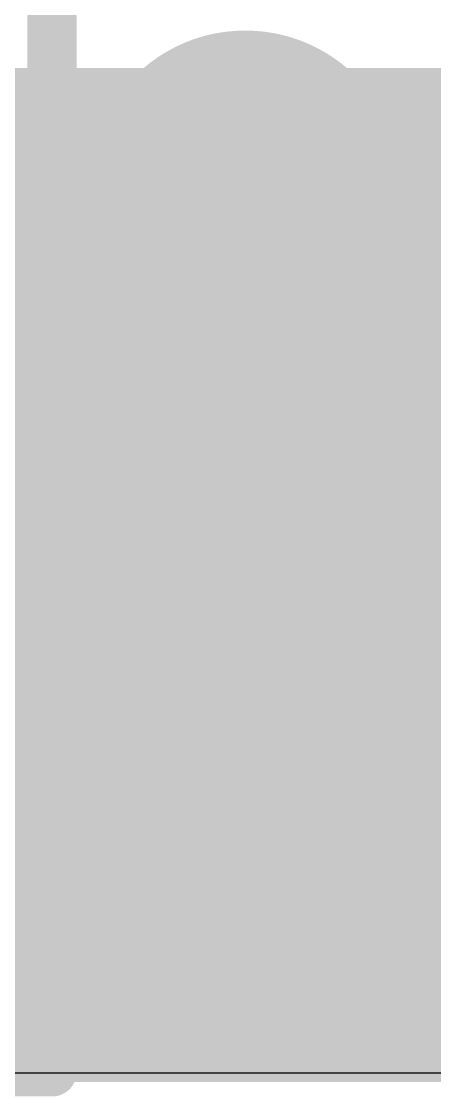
# Model space of a CAD drawing. Header units: inches. Extents: x -4 to 5258, y -4 to 5281.
# Drawn here: x 89.697 to 90.757, y 74.534 to 77.294 of the extents above; entities that cross this region are included whole.
import ezdxf

# ---------------------------------------------------------------- set-up
doc = ezdxf.new("R2010")
doc.units = ezdxf.units.IN
for name, color, linetype in [('Bottom Layer', 5, 'Continuous'), ('Bottom Solder', 6, 'Continuous'), ('Drill Drawing', 1, 'Continuous'), ('Layer 1', 16, 'Continuous'), ('Layer 2', 76, 'Continuous'), ('Top Layer', 1, 'Continuous'), ('Top Overlay', 2, 'Continuous'), ('Top Solder', 216, 'Continuous'), ('Via Holes', 16, 'Continuous')]:
    doc.layers.add(name, color=color, linetype=linetype)

# ---------------------------------------------------------------- blocks, each defined once
blk = doc.blocks.new('RES_2010_53')
at = {"layer": 'Top Solder'}
blk.add_hatch(color=216, dxfattribs=at).paths.add_polyline_path([(-2.9016, 1.5016), (-1.7984, 1.5016), (-1.7984, -1.5016), (-2.9016, -1.5016)])
at = {"layer": 'Top Overlay'}
for points in [[(-2.921, 1.524, 0.127, 0.127, 0), (-2.921, -1.524, 0.127, 0.127, 0)], [(2.921, -1.524, 0.127, 0.127, 0), (-2.921, -1.524, 0.127, 0.127, 0)]]:
    blk.add_lwpolyline(points, format="xyseb", dxfattribs=at)
blk.add_lwpolyline([(-2.9527, -1.524, 0.0635, 0.0635, 1), (-2.8893, -1.524, 0.0635, 0.0635, 1)], format="xyseb", close=True, dxfattribs=at)
blk.add_lwpolyline([(-2.9527, -1.524, 0.0635, 0.0635, 1), (-2.8893, -1.524, 0.0635, 0.0635, 1)], format="xyseb", close=True, dxfattribs=at)

msp = doc.modelspace()

# ---------------------------------------------------------------- hatches: boundary and pattern name
at = {"layer": 'Bottom Layer'}
h = msp.add_hatch(color=5, dxfattribs=at)
edge = h.paths.add_edge_path()
edge.add_arc((90.2713, 76.8688), 0.3, 0, 360)
h = msp.add_hatch(color=5, dxfattribs=at)
edge = h.paths.add_edge_path()
edge.add_arc((90.2713, 76.0052), 0.3, 0, 360)
h = msp.add_hatch(color=5, dxfattribs=at)
edge = h.paths.add_edge_path()
edge.add_arc((90.2713, 75.1416), 0.3, 0, 360)
at = {"layer": 'Bottom Solder'}
h = msp.add_hatch(color=6, dxfattribs=at)
edge = h.paths.add_edge_path()
edge.add_arc((90.2713, 76.8688), 0.4016, 0, 360)
h = msp.add_hatch(color=6, dxfattribs=at)
edge = h.paths.add_edge_path()
edge.add_arc((90.2713, 76.0052), 0.4016, 0, 360)
h = msp.add_hatch(color=6, dxfattribs=at)
edge = h.paths.add_edge_path()
edge.add_arc((90.2713, 75.1416), 0.4016, 0, 360)
at = {"layer": 'Layer 1'}
h = msp.add_hatch(color=16, dxfattribs=at)
edge = h.paths.add_edge_path()
edge.add_arc((90.2713, 76.8688), 0.3, 0, 360)
h = msp.add_hatch(color=16, dxfattribs=at)
edge = h.paths.add_edge_path()
edge.add_arc((90.2713, 76.0052), 0.3, 0, 360)
h = msp.add_hatch(color=16, dxfattribs=at)
edge = h.paths.add_edge_path()
edge.add_arc((90.2713, 75.1416), 0.3, 0, 360)
at = {"layer": 'Layer 2'}
h = msp.add_hatch(color=76, dxfattribs=at)
edge = h.paths.add_edge_path()
edge.add_arc((90.2713, 76.8688), 0.3, 0, 360)
h = msp.add_hatch(color=76, dxfattribs=at)
edge = h.paths.add_edge_path()
edge.add_arc((90.2713, 76.0052), 0.3, 0, 360)
h = msp.add_hatch(color=76, dxfattribs=at)
edge = h.paths.add_edge_path()
edge.add_arc((90.2713, 75.1416), 0.3, 0, 360)
at = {"layer": 'Top Layer'}
msp.add_hatch(color=1, dxfattribs=at).paths.add_polyline_path([(85.6393, 74.5719), (90.8656, 74.5719), (90.8656, 77.1747), (85.6393, 77.1747)])
h = msp.add_hatch(color=1, dxfattribs=at)
edge = h.paths.add_edge_path()
edge.add_arc((90.2713, 76.8688), 0.3, 0, 360)
h = msp.add_hatch(color=1, dxfattribs=at)
edge = h.paths.add_edge_path()
edge.add_arc((90.2713, 76.0052), 0.3, 0, 360)
h = msp.add_hatch(color=1, dxfattribs=at)
edge = h.paths.add_edge_path()
edge.add_arc((90.2713, 75.1416), 0.3, 0, 360)
at = {"layer": 'Top Solder'}
h = msp.add_hatch(color=216, dxfattribs=at)
edge = h.paths.add_edge_path()
edge.add_arc((90.2713, 76.8688), 0.4016, 0, 360)
h = msp.add_hatch(color=216, dxfattribs=at)
edge = h.paths.add_edge_path()
edge.add_arc((90.2713, 76.0052), 0.4016, 0, 360)
h = msp.add_hatch(color=216, dxfattribs=at)
edge = h.paths.add_edge_path()
edge.add_arc((90.2713, 75.1416), 0.4016, 0, 360)
at = {"layer": 'Via Holes'}
h = msp.add_hatch(color=7, dxfattribs=at)
edge = h.paths.add_edge_path()
edge.add_arc((90.2713, 76.8688), 0.15, 0, 360)
h = msp.add_hatch(color=7, dxfattribs=at)
edge = h.paths.add_edge_path()
edge.add_arc((90.2713, 76.0052), 0.15, 0, 360)
h = msp.add_hatch(color=7, dxfattribs=at)
edge = h.paths.add_edge_path()
edge.add_arc((90.2713, 75.1416), 0.15, 0, 360)

# ---------------------------------------------------------------- linework, layer by layer
at = {"layer": 'Drill Drawing'}
for points in [[(90.1443, 76.9958, 0.0508, 0.0508, 0), (90.1443, 77.1228, 0.0508, 0.0508, 0)], [(90.1443, 77.1228, 0.0508, 0.0508, 0), (90.3983, 77.1228, 0.0508, 0.0508, 0)], [(90.3983, 76.9958, 0.0508, 0.0508, 0), (90.3983, 77.1228, 0.0508, 0.0508, 0)], [(90.1951, 76.945, 0.0508, 0.0508, 0), (90.1951, 77.0212, 0.0508, 0.0508, 0)], [(90.1951, 77.0212, 0.0508, 0.0508, 0), (90.3475, 77.0212, 0.0508, 0.0508, 0)], [(90.3475, 76.945, 0.0508, 0.0508, 0), (90.3475, 77.0212, 0.0508, 0.0508, 0)], [(90.0173, 76.7418, 0.0508, 0.0508, 0), (90.0173, 76.9958, 0.0508, 0.0508, 0)], [(90.0173, 76.9958, 0.0508, 0.0508, 0), (90.1443, 76.9958, 0.0508, 0.0508, 0)], [(90.3983, 76.9958, 0.0508, 0.0508, 0), (90.5253, 76.9958, 0.0508, 0.0508, 0)], [(90.5253, 76.7418, 0.0508, 0.0508, 0), (90.5253, 76.9958, 0.0508, 0.0508, 0)], [(90.1189, 76.7926, 0.0508, 0.0508, 0), (90.1189, 76.945, 0.0508, 0.0508, 0)], [(90.1189, 76.945, 0.0508, 0.0508, 0), (90.1951, 76.945, 0.0508, 0.0508, 0)], [(90.3475, 76.945, 0.0508, 0.0508, 0), (90.4237, 76.945, 0.0508, 0.0508, 0)], [(90.4237, 76.7926, 0.0508, 0.0508, 0), (90.4237, 76.945, 0.0508, 0.0508, 0)], [(90.1189, 76.7926, 0.0508, 0.0508, 0), (90.1951, 76.7926, 0.0508, 0.0508, 0)], [(90.1951, 76.7164, 0.0508, 0.0508, 0), (90.1951, 76.7926, 0.0508, 0.0508, 0)], [(90.3475, 76.7926, 0.0508, 0.0508, 0), (90.4237, 76.7926, 0.0508, 0.0508, 0)], [(90.3475, 76.7164, 0.0508, 0.0508, 0), (90.3475, 76.7926, 0.0508, 0.0508, 0)], [(90.0173, 76.7418, 0.0508, 0.0508, 0), (90.1443, 76.7418, 0.0508, 0.0508, 0)], [(90.1443, 76.6148, 0.0508, 0.0508, 0), (90.1443, 76.7418, 0.0508, 0.0508, 0)], [(90.1951, 76.7164, 0.0508, 0.0508, 0), (90.3475, 76.7164, 0.0508, 0.0508, 0)], [(90.3983, 76.7418, 0.0508, 0.0508, 0), (90.5253, 76.7418, 0.0508, 0.0508, 0)], [(90.3983, 76.6148, 0.0508, 0.0508, 0), (90.3983, 76.7418, 0.0508, 0.0508, 0)], [(90.1443, 76.6148, 0.0508, 0.0508, 0), (90.3983, 76.6148, 0.0508, 0.0508, 0)], [(90.1443, 76.1322, 0.0508, 0.0508, 0), (90.1443, 76.2592, 0.0508, 0.0508, 0)], [(90.1443, 76.2592, 0.0508, 0.0508, 0), (90.3983, 76.2592, 0.0508, 0.0508, 0)], [(90.3983, 76.1322, 0.0508, 0.0508, 0), (90.3983, 76.2592, 0.0508, 0.0508, 0)], [(90.1951, 76.0814, 0.0508, 0.0508, 0), (90.1951, 76.1576, 0.0508, 0.0508, 0)], [(90.1951, 76.1576, 0.0508, 0.0508, 0), (90.3475, 76.1576, 0.0508, 0.0508, 0)], [(90.3475, 76.0814, 0.0508, 0.0508, 0), (90.3475, 76.1576, 0.0508, 0.0508, 0)], [(90.0173, 75.8782, 0.0508, 0.0508, 0), (90.0173, 76.1322, 0.0508, 0.0508, 0)], [(90.0173, 76.1322, 0.0508, 0.0508, 0), (90.1443, 76.1322, 0.0508, 0.0508, 0)], [(90.3983, 76.1322, 0.0508, 0.0508, 0), (90.5253, 76.1322, 0.0508, 0.0508, 0)], [(90.5253, 75.8782, 0.0508, 0.0508, 0), (90.5253, 76.1322, 0.0508, 0.0508, 0)], [(90.1189, 75.929, 0.0508, 0.0508, 0), (90.1189, 76.0814, 0.0508, 0.0508, 0)], [(90.1189, 76.0814, 0.0508, 0.0508, 0), (90.1951, 76.0814, 0.0508, 0.0508, 0)], [(90.3475, 76.0814, 0.0508, 0.0508, 0), (90.4237, 76.0814, 0.0508, 0.0508, 0)], [(90.4237, 75.929, 0.0508, 0.0508, 0), (90.4237, 76.0814, 0.0508, 0.0508, 0)], [(90.1189, 75.929, 0.0508, 0.0508, 0), (90.1951, 75.929, 0.0508, 0.0508, 0)], [(90.1951, 75.8528, 0.0508, 0.0508, 0), (90.1951, 75.929, 0.0508, 0.0508, 0)], [(90.3475, 75.929, 0.0508, 0.0508, 0), (90.4237, 75.929, 0.0508, 0.0508, 0)], [(90.3475, 75.8528, 0.0508, 0.0508, 0), (90.3475, 75.929, 0.0508, 0.0508, 0)], [(90.0173, 75.8782, 0.0508, 0.0508, 0), (90.1443, 75.8782, 0.0508, 0.0508, 0)], [(90.1443, 75.7512, 0.0508, 0.0508, 0), (90.1443, 75.8782, 0.0508, 0.0508, 0)], [(90.3983, 75.8782, 0.0508, 0.0508, 0), (90.5253, 75.8782, 0.0508, 0.0508, 0)], [(90.3983, 75.7512, 0.0508, 0.0508, 0), (90.3983, 75.8782, 0.0508, 0.0508, 0)], [(90.1951, 75.8528, 0.0508, 0.0508, 0), (90.3475, 75.8528, 0.0508, 0.0508, 0)], [(90.1443, 75.7512, 0.0508, 0.0508, 0), (90.3983, 75.7512, 0.0508, 0.0508, 0)], [(90.1443, 75.2686, 0.0508, 0.0508, 0), (90.1443, 75.3956, 0.0508, 0.0508, 0)], [(90.1443, 75.3956, 0.0508, 0.0508, 0), (90.3983, 75.3956, 0.0508, 0.0508, 0)], [(90.3983, 75.2686, 0.0508, 0.0508, 0), (90.3983, 75.3956, 0.0508, 0.0508, 0)], [(90.1951, 75.2178, 0.0508, 0.0508, 0), (90.1951, 75.294, 0.0508, 0.0508, 0)], [(90.1951, 75.294, 0.0508, 0.0508, 0), (90.3475, 75.294, 0.0508, 0.0508, 0)], [(90.3475, 75.2178, 0.0508, 0.0508, 0), (90.3475, 75.294, 0.0508, 0.0508, 0)], [(90.0173, 75.0146, 0.0508, 0.0508, 0), (90.0173, 75.2686, 0.0508, 0.0508, 0)], [(90.0173, 75.2686, 0.0508, 0.0508, 0), (90.1443, 75.2686, 0.0508, 0.0508, 0)], [(90.3983, 75.2686, 0.0508, 0.0508, 0), (90.5253, 75.2686, 0.0508, 0.0508, 0)], [(90.5253, 75.0146, 0.0508, 0.0508, 0), (90.5253, 75.2686, 0.0508, 0.0508, 0)], [(90.1189, 75.0654, 0.0508, 0.0508, 0), (90.1189, 75.2178, 0.0508, 0.0508, 0)], [(90.1189, 75.2178, 0.0508, 0.0508, 0), (90.1951, 75.2178, 0.0508, 0.0508, 0)], [(90.3475, 75.2178, 0.0508, 0.0508, 0), (90.4237, 75.2178, 0.0508, 0.0508, 0)], [(90.4237, 75.0654, 0.0508, 0.0508, 0), (90.4237, 75.2178, 0.0508, 0.0508, 0)], [(90.1189, 75.0654, 0.0508, 0.0508, 0), (90.1951, 75.0654, 0.0508, 0.0508, 0)], [(90.1951, 74.9892, 0.0508, 0.0508, 0), (90.1951, 75.0654, 0.0508, 0.0508, 0)], [(90.3475, 75.0654, 0.0508, 0.0508, 0), (90.4237, 75.0654, 0.0508, 0.0508, 0)], [(90.3475, 74.9892, 0.0508, 0.0508, 0), (90.3475, 75.0654, 0.0508, 0.0508, 0)], [(90.0173, 75.0146, 0.0508, 0.0508, 0), (90.1443, 75.0146, 0.0508, 0.0508, 0)], [(90.1443, 74.8876, 0.0508, 0.0508, 0), (90.1443, 75.0146, 0.0508, 0.0508, 0)], [(90.3983, 75.0146, 0.0508, 0.0508, 0), (90.5253, 75.0146, 0.0508, 0.0508, 0)], [(90.3983, 74.8876, 0.0508, 0.0508, 0), (90.3983, 75.0146, 0.0508, 0.0508, 0)], [(90.1951, 74.9892, 0.0508, 0.0508, 0), (90.3475, 74.9892, 0.0508, 0.0508, 0)], [(90.1443, 74.8876, 0.0508, 0.0508, 0), (90.3983, 74.8876, 0.0508, 0.0508, 0)]]:
    msp.add_lwpolyline(points, format="xyseb", dxfattribs=at)
for points in [[(90.1316, 77.1228, 0.0254, 0.0254, 1), (90.157, 77.1228, 0.0254, 0.0254, 1)], [(90.1316, 77.1228, 0.0254, 0.0254, 1), (90.157, 77.1228, 0.0254, 0.0254, 1)], [(90.3856, 77.1228, 0.0254, 0.0254, 1), (90.411, 77.1228, 0.0254, 0.0254, 1)], [(90.3856, 77.1228, 0.0254, 0.0254, 1), (90.411, 77.1228, 0.0254, 0.0254, 1)], [(90.1824, 77.0212, 0.0254, 0.0254, 1), (90.2078, 77.0212, 0.0254, 0.0254, 1)], [(90.1824, 77.0212, 0.0254, 0.0254, 1), (90.2078, 77.0212, 0.0254, 0.0254, 1)], [(90.3348, 77.0212, 0.0254, 0.0254, 1), (90.3602, 77.0212, 0.0254, 0.0254, 1)], [(90.3348, 77.0212, 0.0254, 0.0254, 1), (90.3602, 77.0212, 0.0254, 0.0254, 1)], [(90.0046, 76.9958, 0.0254, 0.0254, 1), (90.03, 76.9958, 0.0254, 0.0254, 1)], [(90.0046, 76.9958, 0.0254, 0.0254, 1), (90.03, 76.9958, 0.0254, 0.0254, 1)], [(90.1316, 76.9958, 0.0254, 0.0254, 1), (90.157, 76.9958, 0.0254, 0.0254, 1)], [(90.1316, 76.9958, 0.0254, 0.0254, 1), (90.157, 76.9958, 0.0254, 0.0254, 1)], [(90.3856, 76.9958, 0.0254, 0.0254, 1), (90.411, 76.9958, 0.0254, 0.0254, 1)], [(90.3856, 76.9958, 0.0254, 0.0254, 1), (90.411, 76.9958, 0.0254, 0.0254, 1)], [(90.5126, 76.9958, 0.0254, 0.0254, 1), (90.538, 76.9958, 0.0254, 0.0254, 1)], [(90.5126, 76.9958, 0.0254, 0.0254, 1), (90.538, 76.9958, 0.0254, 0.0254, 1)], [(90.1062, 76.945, 0.0254, 0.0254, 1), (90.1316, 76.945, 0.0254, 0.0254, 1)], [(90.1062, 76.945, 0.0254, 0.0254, 1), (90.1316, 76.945, 0.0254, 0.0254, 1)], [(90.1824, 76.945, 0.0254, 0.0254, 1), (90.2078, 76.945, 0.0254, 0.0254, 1)], [(90.1824, 76.945, 0.0254, 0.0254, 1), (90.2078, 76.945, 0.0254, 0.0254, 1)], [(90.3348, 76.945, 0.0254, 0.0254, 1), (90.3602, 76.945, 0.0254, 0.0254, 1)], [(90.3348, 76.945, 0.0254, 0.0254, 1), (90.3602, 76.945, 0.0254, 0.0254, 1)], [(90.411, 76.945, 0.0254, 0.0254, 1), (90.4364, 76.945, 0.0254, 0.0254, 1)], [(90.411, 76.945, 0.0254, 0.0254, 1), (90.4364, 76.945, 0.0254, 0.0254, 1)], [(90.1062, 76.7926, 0.0254, 0.0254, 1), (90.1316, 76.7926, 0.0254, 0.0254, 1)], [(90.1062, 76.7926, 0.0254, 0.0254, 1), (90.1316, 76.7926, 0.0254, 0.0254, 1)], [(90.1824, 76.7926, 0.0254, 0.0254, 1), (90.2078, 76.7926, 0.0254, 0.0254, 1)], [(90.1824, 76.7926, 0.0254, 0.0254, 1), (90.2078, 76.7926, 0.0254, 0.0254, 1)], [(90.3348, 76.7926, 0.0254, 0.0254, 1), (90.3602, 76.7926, 0.0254, 0.0254, 1)], [(90.3348, 76.7926, 0.0254, 0.0254, 1), (90.3602, 76.7926, 0.0254, 0.0254, 1)], [(90.411, 76.7926, 0.0254, 0.0254, 1), (90.4364, 76.7926, 0.0254, 0.0254, 1)], [(90.411, 76.7926, 0.0254, 0.0254, 1), (90.4364, 76.7926, 0.0254, 0.0254, 1)], [(90.0046, 76.7418, 0.0254, 0.0254, 1), (90.03, 76.7418, 0.0254, 0.0254, 1)], [(90.0046, 76.7418, 0.0254, 0.0254, 1), (90.03, 76.7418, 0.0254, 0.0254, 1)], [(90.1316, 76.7418, 0.0254, 0.0254, 1), (90.157, 76.7418, 0.0254, 0.0254, 1)], [(90.1316, 76.7418, 0.0254, 0.0254, 1), (90.157, 76.7418, 0.0254, 0.0254, 1)], [(90.1824, 76.7164, 0.0254, 0.0254, 1), (90.2078, 76.7164, 0.0254, 0.0254, 1)], [(90.1824, 76.7164, 0.0254, 0.0254, 1), (90.2078, 76.7164, 0.0254, 0.0254, 1)], [(90.3348, 76.7164, 0.0254, 0.0254, 1), (90.3602, 76.7164, 0.0254, 0.0254, 1)], [(90.3348, 76.7164, 0.0254, 0.0254, 1), (90.3602, 76.7164, 0.0254, 0.0254, 1)], [(90.3856, 76.7418, 0.0254, 0.0254, 1), (90.411, 76.7418, 0.0254, 0.0254, 1)], [(90.3856, 76.7418, 0.0254, 0.0254, 1), (90.411, 76.7418, 0.0254, 0.0254, 1)], [(90.5126, 76.7418, 0.0254, 0.0254, 1), (90.538, 76.7418, 0.0254, 0.0254, 1)], [(90.5126, 76.7418, 0.0254, 0.0254, 1), (90.538, 76.7418, 0.0254, 0.0254, 1)], [(90.1316, 76.6148, 0.0254, 0.0254, 1), (90.157, 76.6148, 0.0254, 0.0254, 1)], [(90.1316, 76.6148, 0.0254, 0.0254, 1), (90.157, 76.6148, 0.0254, 0.0254, 1)], [(90.3856, 76.6148, 0.0254, 0.0254, 1), (90.411, 76.6148, 0.0254, 0.0254, 1)], [(90.3856, 76.6148, 0.0254, 0.0254, 1), (90.411, 76.6148, 0.0254, 0.0254, 1)], [(90.1316, 76.2592, 0.0254, 0.0254, 1), (90.157, 76.2592, 0.0254, 0.0254, 1)], [(90.1316, 76.2592, 0.0254, 0.0254, 1), (90.157, 76.2592, 0.0254, 0.0254, 1)], [(90.3856, 76.2592, 0.0254, 0.0254, 1), (90.411, 76.2592, 0.0254, 0.0254, 1)], [(90.3856, 76.2592, 0.0254, 0.0254, 1), (90.411, 76.2592, 0.0254, 0.0254, 1)], [(90.1824, 76.1576, 0.0254, 0.0254, 1), (90.2078, 76.1576, 0.0254, 0.0254, 1)], [(90.1824, 76.1576, 0.0254, 0.0254, 1), (90.2078, 76.1576, 0.0254, 0.0254, 1)], [(90.3348, 76.1576, 0.0254, 0.0254, 1), (90.3602, 76.1576, 0.0254, 0.0254, 1)], [(90.3348, 76.1576, 0.0254, 0.0254, 1), (90.3602, 76.1576, 0.0254, 0.0254, 1)], [(90.0046, 76.1322, 0.0254, 0.0254, 1), (90.03, 76.1322, 0.0254, 0.0254, 1)], [(90.0046, 76.1322, 0.0254, 0.0254, 1), (90.03, 76.1322, 0.0254, 0.0254, 1)], [(90.1316, 76.1322, 0.0254, 0.0254, 1), (90.157, 76.1322, 0.0254, 0.0254, 1)], [(90.1316, 76.1322, 0.0254, 0.0254, 1), (90.157, 76.1322, 0.0254, 0.0254, 1)], [(90.3856, 76.1322, 0.0254, 0.0254, 1), (90.411, 76.1322, 0.0254, 0.0254, 1)], [(90.3856, 76.1322, 0.0254, 0.0254, 1), (90.411, 76.1322, 0.0254, 0.0254, 1)], [(90.5126, 76.1322, 0.0254, 0.0254, 1), (90.538, 76.1322, 0.0254, 0.0254, 1)], [(90.5126, 76.1322, 0.0254, 0.0254, 1), (90.538, 76.1322, 0.0254, 0.0254, 1)], [(90.1062, 76.0814, 0.0254, 0.0254, 1), (90.1316, 76.0814, 0.0254, 0.0254, 1)], [(90.1062, 76.0814, 0.0254, 0.0254, 1), (90.1316, 76.0814, 0.0254, 0.0254, 1)], [(90.1824, 76.0814, 0.0254, 0.0254, 1), (90.2078, 76.0814, 0.0254, 0.0254, 1)], [(90.1824, 76.0814, 0.0254, 0.0254, 1), (90.2078, 76.0814, 0.0254, 0.0254, 1)], [(90.3348, 76.0814, 0.0254, 0.0254, 1), (90.3602, 76.0814, 0.0254, 0.0254, 1)], [(90.3348, 76.0814, 0.0254, 0.0254, 1), (90.3602, 76.0814, 0.0254, 0.0254, 1)], [(90.411, 76.0814, 0.0254, 0.0254, 1), (90.4364, 76.0814, 0.0254, 0.0254, 1)], [(90.411, 76.0814, 0.0254, 0.0254, 1), (90.4364, 76.0814, 0.0254, 0.0254, 1)], [(90.1062, 75.929, 0.0254, 0.0254, 1), (90.1316, 75.929, 0.0254, 0.0254, 1)], [(90.1062, 75.929, 0.0254, 0.0254, 1), (90.1316, 75.929, 0.0254, 0.0254, 1)], [(90.1824, 75.929, 0.0254, 0.0254, 1), (90.2078, 75.929, 0.0254, 0.0254, 1)], [(90.1824, 75.929, 0.0254, 0.0254, 1), (90.2078, 75.929, 0.0254, 0.0254, 1)], [(90.3348, 75.929, 0.0254, 0.0254, 1), (90.3602, 75.929, 0.0254, 0.0254, 1)], [(90.3348, 75.929, 0.0254, 0.0254, 1), (90.3602, 75.929, 0.0254, 0.0254, 1)], [(90.411, 75.929, 0.0254, 0.0254, 1), (90.4364, 75.929, 0.0254, 0.0254, 1)], [(90.411, 75.929, 0.0254, 0.0254, 1), (90.4364, 75.929, 0.0254, 0.0254, 1)], [(90.0046, 75.8782, 0.0254, 0.0254, 1), (90.03, 75.8782, 0.0254, 0.0254, 1)], [(90.0046, 75.8782, 0.0254, 0.0254, 1), (90.03, 75.8782, 0.0254, 0.0254, 1)], [(90.1316, 75.8782, 0.0254, 0.0254, 1), (90.157, 75.8782, 0.0254, 0.0254, 1)], [(90.1316, 75.8782, 0.0254, 0.0254, 1), (90.157, 75.8782, 0.0254, 0.0254, 1)], [(90.3856, 75.8782, 0.0254, 0.0254, 1), (90.411, 75.8782, 0.0254, 0.0254, 1)], [(90.3856, 75.8782, 0.0254, 0.0254, 1), (90.411, 75.8782, 0.0254, 0.0254, 1)], [(90.5126, 75.8782, 0.0254, 0.0254, 1), (90.538, 75.8782, 0.0254, 0.0254, 1)], [(90.5126, 75.8782, 0.0254, 0.0254, 1), (90.538, 75.8782, 0.0254, 0.0254, 1)], [(90.1824, 75.8528, 0.0254, 0.0254, 1), (90.2078, 75.8528, 0.0254, 0.0254, 1)], [(90.1824, 75.8528, 0.0254, 0.0254, 1), (90.2078, 75.8528, 0.0254, 0.0254, 1)], [(90.3348, 75.8528, 0.0254, 0.0254, 1), (90.3602, 75.8528, 0.0254, 0.0254, 1)], [(90.3348, 75.8528, 0.0254, 0.0254, 1), (90.3602, 75.8528, 0.0254, 0.0254, 1)], [(90.1316, 75.7512, 0.0254, 0.0254, 1), (90.157, 75.7512, 0.0254, 0.0254, 1)], [(90.1316, 75.7512, 0.0254, 0.0254, 1), (90.157, 75.7512, 0.0254, 0.0254, 1)], [(90.3856, 75.7512, 0.0254, 0.0254, 1), (90.411, 75.7512, 0.0254, 0.0254, 1)], [(90.3856, 75.7512, 0.0254, 0.0254, 1), (90.411, 75.7512, 0.0254, 0.0254, 1)], [(90.1316, 75.3956, 0.0254, 0.0254, 1), (90.157, 75.3956, 0.0254, 0.0254, 1)], [(90.1316, 75.3956, 0.0254, 0.0254, 1), (90.157, 75.3956, 0.0254, 0.0254, 1)], [(90.3856, 75.3956, 0.0254, 0.0254, 1), (90.411, 75.3956, 0.0254, 0.0254, 1)], [(90.3856, 75.3956, 0.0254, 0.0254, 1), (90.411, 75.3956, 0.0254, 0.0254, 1)], [(90.1824, 75.294, 0.0254, 0.0254, 1), (90.2078, 75.294, 0.0254, 0.0254, 1)], [(90.1824, 75.294, 0.0254, 0.0254, 1), (90.2078, 75.294, 0.0254, 0.0254, 1)], [(90.3348, 75.294, 0.0254, 0.0254, 1), (90.3602, 75.294, 0.0254, 0.0254, 1)], [(90.3348, 75.294, 0.0254, 0.0254, 1), (90.3602, 75.294, 0.0254, 0.0254, 1)], [(90.0046, 75.2686, 0.0254, 0.0254, 1), (90.03, 75.2686, 0.0254, 0.0254, 1)], [(90.0046, 75.2686, 0.0254, 0.0254, 1), (90.03, 75.2686, 0.0254, 0.0254, 1)], [(90.1316, 75.2686, 0.0254, 0.0254, 1), (90.157, 75.2686, 0.0254, 0.0254, 1)], [(90.1316, 75.2686, 0.0254, 0.0254, 1), (90.157, 75.2686, 0.0254, 0.0254, 1)], [(90.3856, 75.2686, 0.0254, 0.0254, 1), (90.411, 75.2686, 0.0254, 0.0254, 1)], [(90.3856, 75.2686, 0.0254, 0.0254, 1), (90.411, 75.2686, 0.0254, 0.0254, 1)], [(90.5126, 75.2686, 0.0254, 0.0254, 1), (90.538, 75.2686, 0.0254, 0.0254, 1)], [(90.5126, 75.2686, 0.0254, 0.0254, 1), (90.538, 75.2686, 0.0254, 0.0254, 1)], [(90.1062, 75.2178, 0.0254, 0.0254, 1), (90.1316, 75.2178, 0.0254, 0.0254, 1)], [(90.1062, 75.2178, 0.0254, 0.0254, 1), (90.1316, 75.2178, 0.0254, 0.0254, 1)], [(90.1824, 75.2178, 0.0254, 0.0254, 1), (90.2078, 75.2178, 0.0254, 0.0254, 1)], [(90.1824, 75.2178, 0.0254, 0.0254, 1), (90.2078, 75.2178, 0.0254, 0.0254, 1)], [(90.3348, 75.2178, 0.0254, 0.0254, 1), (90.3602, 75.2178, 0.0254, 0.0254, 1)], [(90.3348, 75.2178, 0.0254, 0.0254, 1), (90.3602, 75.2178, 0.0254, 0.0254, 1)], [(90.411, 75.2178, 0.0254, 0.0254, 1), (90.4364, 75.2178, 0.0254, 0.0254, 1)], [(90.411, 75.2178, 0.0254, 0.0254, 1), (90.4364, 75.2178, 0.0254, 0.0254, 1)], [(90.1062, 75.0654, 0.0254, 0.0254, 1), (90.1316, 75.0654, 0.0254, 0.0254, 1)], [(90.1062, 75.0654, 0.0254, 0.0254, 1), (90.1316, 75.0654, 0.0254, 0.0254, 1)], [(90.1824, 75.0654, 0.0254, 0.0254, 1), (90.2078, 75.0654, 0.0254, 0.0254, 1)], [(90.1824, 75.0654, 0.0254, 0.0254, 1), (90.2078, 75.0654, 0.0254, 0.0254, 1)], [(90.3348, 75.0654, 0.0254, 0.0254, 1), (90.3602, 75.0654, 0.0254, 0.0254, 1)], [(90.3348, 75.0654, 0.0254, 0.0254, 1), (90.3602, 75.0654, 0.0254, 0.0254, 1)], [(90.411, 75.0654, 0.0254, 0.0254, 1), (90.4364, 75.0654, 0.0254, 0.0254, 1)], [(90.411, 75.0654, 0.0254, 0.0254, 1), (90.4364, 75.0654, 0.0254, 0.0254, 1)], [(90.0046, 75.0146, 0.0254, 0.0254, 1), (90.03, 75.0146, 0.0254, 0.0254, 1)], [(90.0046, 75.0146, 0.0254, 0.0254, 1), (90.03, 75.0146, 0.0254, 0.0254, 1)], [(90.1316, 75.0146, 0.0254, 0.0254, 1), (90.157, 75.0146, 0.0254, 0.0254, 1)], [(90.1316, 75.0146, 0.0254, 0.0254, 1), (90.157, 75.0146, 0.0254, 0.0254, 1)], [(90.3856, 75.0146, 0.0254, 0.0254, 1), (90.411, 75.0146, 0.0254, 0.0254, 1)], [(90.3856, 75.0146, 0.0254, 0.0254, 1), (90.411, 75.0146, 0.0254, 0.0254, 1)], [(90.5126, 75.0146, 0.0254, 0.0254, 1), (90.538, 75.0146, 0.0254, 0.0254, 1)], [(90.5126, 75.0146, 0.0254, 0.0254, 1), (90.538, 75.0146, 0.0254, 0.0254, 1)], [(90.1824, 74.9892, 0.0254, 0.0254, 1), (90.2078, 74.9892, 0.0254, 0.0254, 1)], [(90.1824, 74.9892, 0.0254, 0.0254, 1), (90.2078, 74.9892, 0.0254, 0.0254, 1)], [(90.3348, 74.9892, 0.0254, 0.0254, 1), (90.3602, 74.9892, 0.0254, 0.0254, 1)], [(90.3348, 74.9892, 0.0254, 0.0254, 1), (90.3602, 74.9892, 0.0254, 0.0254, 1)], [(90.1316, 74.8876, 0.0254, 0.0254, 1), (90.157, 74.8876, 0.0254, 0.0254, 1)], [(90.1316, 74.8876, 0.0254, 0.0254, 1), (90.157, 74.8876, 0.0254, 0.0254, 1)], [(90.3856, 74.8876, 0.0254, 0.0254, 1), (90.411, 74.8876, 0.0254, 0.0254, 1)], [(90.3856, 74.8876, 0.0254, 0.0254, 1), (90.411, 74.8876, 0.0254, 0.0254, 1)]]:
    msp.add_lwpolyline(points, format="xyseb", close=True, dxfattribs=at)
at = {"layer": 'Top Layer'}
msp.add_line((91.5196, 74.5944), (86.6776, 74.5944), dxfattribs=at)

# ---------------------------------------------------------------- block references
at = {"rotation": 90}
msp.add_blockref('RES_2010_53', (88.2517, 77.5188), dxfattribs=at)

doc.saveas('drawing.dxf')
